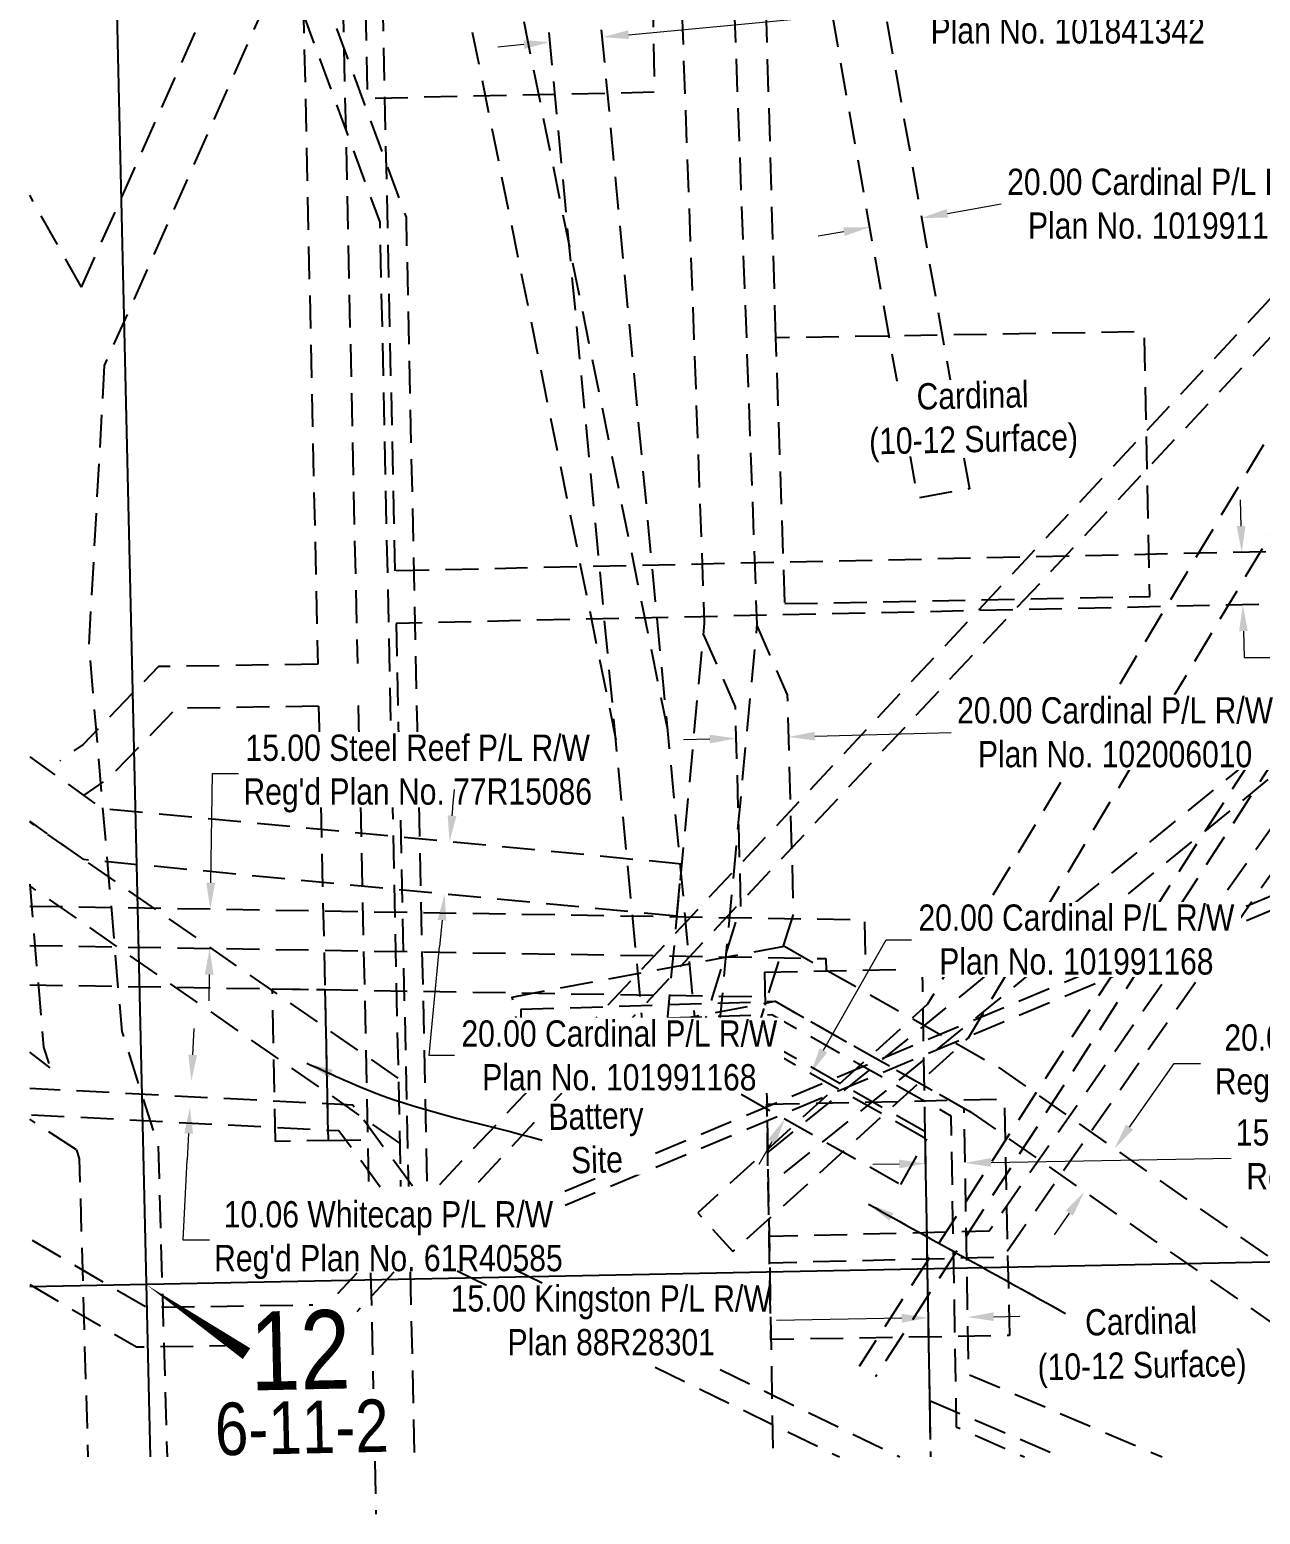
# Model space of a CAD drawing. Extents: x 618590 to 619878, y 5479492 to 5480458.
# Drawn here: x 618590 to 619059, y 5479492 to 5480057 of the extents above; entities that cross this region are included whole.
import ezdxf
from ezdxf.enums import TextEntityAlignment as Align

# ---------------------------------------------------------------- set-up
doc = ezdxf.new("R2010")
doc.units = 0
doc.header["$LTSCALE"] = 5
doc.header["$PDSIZE"] = 0.5
doc.linetypes.add('foc-ACCESSROAD', pattern=[3.75, 2.5, -1.25])
doc.layers.get('Defpoints').update_dxf_attribs({"color": 9})
for name, color, linetype in [('10', 1, 'Continuous'), ('F-AR', 190, 'foc-ACCESSROAD'), ('L-SECLBL', 7, 'Continuous'), ('R- OTHER', 7, 'Continuous')]:
    doc.layers.add(name, color=color, linetype=linetype)
doc.layers.add('F-AR-T', color=190, linetype='Continuous', lineweight=9)
doc.styles.add('80CG', font='ARIALN.TTF', dxfattribs={"height": 10})
doc.styles.add('80L', font='ARIALN.TTF', dxfattribs={"height": 10})
doc.styles.add('SIMPLEX', font='ARIALN.TTF')
doc.dimstyles.new('Compass 5 000', dxfattribs={"dimscale": 5, "dimtxt": 9, "dimasz": 2, "dimexe": 0.2, "dimexo": 0.0625, "dimgap": 0.5, "dimtad": 0, "dimtih": 1, "dimtoh": 1, "dimzin": 0, "dimdsep": 46, "dimtxsty": '80CG', "dimcen": 0.1, "dimse1": 1, "dimse2": 1, "dimclrd": 256, "dimclrt": 256, "dimaunit": 1, "dimadec": 4, "dimazin": 0, "dimtfac": 0.06, "dimtofl": 0, "dimtmove": 0, "dimatfit": 1, "dimfxl": 0.2, "dimtolj": 1, "dimtzin": 0, "dimlwd": -1, "dimarcsym": 0})

# ---------------------------------------------------------------- blocks, each defined once
blk = doc.blocks.new('*D392')
at = {"layer": 'Defpoints', "color": 0, "transparency": 16777216}
for p in [(618929.81, 5479985.79), (618933.54, 5479964.69), (618913.85, 5479961.22)]:
    blk.add_point(p, dxfattribs=at)
at = {"layer": 'F-AR-T', "transparency": 16777216}
for p, q in [((618939.66, 5479987.53), (618960.13, 5479991.14)), ((618900.27, 5479980.57), (618890.43, 5479978.83))]:
    blk.add_line(p, q, dxfattribs=at)
for points in [[(618939.37, 5479989.17), (618939.95, 5479985.89), (618929.81, 5479985.79)], [(618899.98, 5479982.21), (618900.56, 5479978.93), (618910.12, 5479982.31)]]:
    blk.add_solid(points, dxfattribs=at)
at = {"layer": 'F-AR-T', "transparency": 16777216, "insert": (619022.59, 5479991.14), "char_height": 10, "attachment_point": 5, "style": '80CG'}
blk.add_mtext('\\A1;20.00 Cardinal P/L R/W\\PPlan No. 101991168', dxfattribs=at)
blk = doc.blocks.new('*D394')
at = {"layer": 'Defpoints', "color": 0, "transparency": 16777216}
for p in [(619003.31, 5479631.47), (619010.06, 5479626.73), (618998.58, 5479610.36)]:
    blk.add_point(p, dxfattribs=at)
at = {"layer": 'F-AR-T', "transparency": 16777216}
for p, q in [((619009.05, 5479639.65), (619026.05, 5479663.92)), ((619026.05, 5479663.92), (619036.05, 5479663.92)), ((618986.09, 5479606.9), (618980.35, 5479598.71))]:
    blk.add_line(p, q, dxfattribs=at)
for points in [[(619007.68, 5479640.61), (619010.41, 5479638.7), (619003.31, 5479631.47)], [(618984.73, 5479607.86), (618987.46, 5479605.95), (618991.83, 5479615.09)]]:
    blk.add_solid(points, dxfattribs=at)
at = {"layer": 'F-AR-T', "transparency": 16777216, "insert": (619106.26, 5479663.92), "char_height": 10, "attachment_point": 5, "style": '80CG'}
blk.add_mtext("\\A1;20.00 Kingston P/L R/W \\P Reg'd Plan No. 97R70349", dxfattribs=at)
blk = doc.blocks.new('*D396')
at = {"layer": 'Defpoints', "color": 0, "transparency": 16777216}
for p in [(618808.25, 5480054.63), (618809.15, 5480045.12), (618789.24, 5480043.24)]:
    blk.add_point(p, dxfattribs=at)
at = {"layer": 'F-AR-T', "transparency": 16777216}
for p, q in [((618818.21, 5480055.57), (618923.04, 5480065.46)), ((618778.39, 5480051.81), (618768.43, 5480050.87))]:
    blk.add_line(p, q, dxfattribs=at)
for points in [[(618818.05, 5480057.23), (618818.36, 5480053.91), (618808.25, 5480054.63)], [(618778.23, 5480053.47), (618778.55, 5480050.15), (618788.34, 5480052.75)]]:
    blk.add_solid(points, dxfattribs=at)
at = {"layer": 'F-AR-T', "transparency": 16777216, "insert": (618985.5, 5480065.46), "char_height": 10, "attachment_point": 5, "style": '80CG'}
blk.add_mtext('\\A1;20.00 Cardinal P/L R/W\\PPlan No. 101841342', dxfattribs=at)
blk = doc.blocks.new('*D398')
at = {"layer": 'Defpoints', "color": 0, "transparency": 16777216}
for p in [(618898.59, 5479653.97), (618877.73, 5479642.79), (618888.75, 5479636.56)]:
    blk.add_point(p, dxfattribs=at)
at = {"layer": 'F-AR-T', "transparency": 16777216}
for p, q in [((618892.5, 5479668.9), (618916.32, 5479711.02)), ((618916.32, 5479711.02), (618926.32, 5479711.02)), ((618872.81, 5479634.09), (618867.89, 5479625.38))]:
    blk.add_line(p, q, dxfattribs=at)
for points in [[(618891.05, 5479669.72), (618893.95, 5479668.08), (618887.58, 5479660.2)], [(618871.36, 5479634.91), (618874.26, 5479633.27), (618877.73, 5479642.79)]]:
    blk.add_solid(points, dxfattribs=at)
at = {"layer": 'F-AR-T', "transparency": 16777216, "insert": (618988.78, 5479711.02), "char_height": 10, "attachment_point": 5, "style": '80CG', "bg_fill": 3, "box_fill_scale": 1.1, "bg_fill_color": 256, "bg_fill_true_color": 13158600, "bg_fill_transparency": 0}
blk.add_mtext('\\A1;20.00 Cardinal P/L R/W \\PPlan No. 101991168', dxfattribs=at)
blk = doc.blocks.new('*D403')
at = {"layer": 'Defpoints', "color": 0, "transparency": 16777216}
for p in [(618658.93, 5479722.71), (618669.56, 5479722.54), (618669.31, 5479707.54)]:
    blk.add_point(p, dxfattribs=at)
at = {"layer": 'F-AR-T', "transparency": 16777216}
for p, q in [((618659.09, 5479732.71), (618659.78, 5479774.26)), ((618659.78, 5479774.26), (618669.78, 5479774.26)), ((618658.52, 5479697.72), (618658.35, 5479687.72))]:
    blk.add_line(p, q, dxfattribs=at)
for points in [[(618657.43, 5479732.74), (618660.76, 5479732.68), (618658.93, 5479722.71)], [(618656.85, 5479697.75), (618660.18, 5479697.69), (618658.68, 5479707.72)]]:
    blk.add_solid(points, dxfattribs=at)
at = {"layer": 'F-AR-T', "transparency": 16777216, "insert": (618737.94, 5479774.26), "char_height": 10, "attachment_point": 5, "style": '80CG', "bg_fill": 3, "box_fill_scale": 1.1, "bg_fill_color": 256, "bg_fill_true_color": 13158600, "bg_fill_transparency": 0}
blk.add_mtext("\\A1;15.00 Steel Reef P/L R/W \\PReg'd Plan No. 77R15086", dxfattribs=at)
blk = doc.blocks.new('*D405')
at = {"layer": 'Defpoints', "color": 0, "transparency": 16777216}
for p in [(619051.75, 5479858.48), (619198.48, 5479861.69), (619198.92, 5479841.7)]:
    blk.add_point(p, dxfattribs=at)
at = {"layer": 'F-AR-T', "transparency": 16777216}
for p, q in [((619051.53, 5479868.48), (619051.31, 5479878.48)), ((619052.4, 5479828.5), (619052.62, 5479818.5)), ((619052.62, 5479818.5), (619062.62, 5479818.5))]:
    blk.add_line(p, q, dxfattribs=at)
for points in [[(619053.19, 5479868.52), (619049.86, 5479868.45), (619051.75, 5479858.48)], [(619054.07, 5479828.53), (619050.74, 5479828.46), (619052.18, 5479838.5)]]:
    blk.add_solid(points, dxfattribs=at)
at = {"layer": 'F-AR-T', "transparency": 16777216, "insert": (619113.28, 5479818.5), "char_height": 10, "attachment_point": 5, "style": '80CG', "bg_fill": 3, "box_fill_scale": 1.1, "bg_fill_color": 256, "bg_fill_true_color": 13158600, "bg_fill_transparency": 0}
blk.add_mtext('\\A1;20.00 Cardinal A/R', dxfattribs=at)
blk = doc.blocks.new('*D406')
at = {"layer": 'Defpoints', "color": 0, "transparency": 16777216}
for p in [(618879.14, 5479788.21), (618859.79, 5479764.39), (618879.78, 5479764.94)]:
    blk.add_point(p, dxfattribs=at)
at = {"layer": 'F-AR-T', "transparency": 16777216}
for p, q in [((618889.13, 5479788.49), (618941.06, 5479789.92)), ((618849.16, 5479787.38), (618839.16, 5479787.11))]:
    blk.add_line(p, q, dxfattribs=at)
for points in [[(618889.09, 5479790.15), (618889.18, 5479786.82), (618879.14, 5479788.21)], [(618849.11, 5479789.05), (618849.2, 5479785.72), (618859.15, 5479787.66)]]:
    blk.add_solid(points, dxfattribs=at)
at = {"layer": 'F-AR-T', "transparency": 16777216, "insert": (619003.52, 5479789.92), "char_height": 10, "attachment_point": 5, "style": '80CG', "bg_fill": 3, "box_fill_scale": 1.1, "bg_fill_color": 256, "bg_fill_true_color": 13158600, "bg_fill_transparency": 0}
blk.add_mtext('\\A1;20.00 Cardinal P/L R/W\\PPlan No. 102006010', dxfattribs=at)
blk = doc.blocks.new('*D408')
at = {"layer": 'Defpoints', "color": 0, "transparency": 16777216}
for p in [(618931.56, 5479609.98), (618946.55, 5479610.24), (618932.31, 5479567.06)]:
    blk.add_point(p, dxfattribs=at)
at = {"layer": 'F-AR-T', "transparency": 16777216}
for p, q in [((618922.31, 5479566.88), (618874.59, 5479566.05)), ((618957.3, 5479567.49), (618967.3, 5479567.67))]:
    blk.add_line(p, q, dxfattribs=at)
for points in [[(618957.27, 5479569.16), (618957.33, 5479565.83), (618947.3, 5479567.32)], [(618922.28, 5479568.55), (618922.34, 5479565.22), (618932.31, 5479567.06)]]:
    blk.add_solid(points, dxfattribs=at)
at = {"layer": 'F-AR-T', "transparency": 16777216, "insert": (618811.62, 5479566.05), "char_height": 10, "attachment_point": 5, "style": '80CG'}
blk.add_mtext('\\A1;15.00 Kingston P/L R/W \\PPlan 88R28301', dxfattribs=at)
blk = doc.blocks.new('*D385')
at = {"layer": 'Defpoints', "color": 0, "transparency": 16777216}
for p in [(618946.28, 5479626.05), (618931.57, 5479609.17), (618946.57, 5479609.43)]:
    blk.add_point(p, dxfattribs=at)
at = {"layer": 'F-AR-T', "transparency": 16777216}
for p, q in [((618921.28, 5479625.61), (618911.29, 5479625.44)), ((618956.27, 5479626.22), (619047.67, 5479627.81))]:
    blk.add_line(p, q, dxfattribs=at)
for points in [[(618921.26, 5479627.28), (618921.31, 5479623.95), (618931.28, 5479625.79)], [(618956.25, 5479627.89), (618956.3, 5479624.56), (618946.28, 5479626.05)]]:
    blk.add_solid(points, dxfattribs=at)
at = {"layer": 'F-AR-T', "transparency": 16777216, "insert": (619123.37, 5479627.81), "char_height": 10, "width": 805.5708, "attachment_point": 5, "style": '80CG'}
blk.add_mtext("\\A1;15.00 Cardinal Reef P/L R/W \\PReg'd Plan No. 01SE13763 ", dxfattribs=at)
blk = doc.blocks.new('*D410')
at = {"layer": 'Defpoints', "color": 0, "transparency": 16777216}
for p in [(618647.92, 5479758.04), (618750.06, 5479748.28), (618646.01, 5479738.14)]:
    blk.add_point(p, dxfattribs=at)
at = {"layer": 'F-AR-T', "transparency": 16777216}
for p, q in [((618751.01, 5479758.23), (618751.96, 5479768.18)), ((618747.21, 5479718.42), (618746.25, 5479708.46)), ((618742.28, 5479666.9), (618746.25, 5479708.46)), ((618752.28, 5479666.9), (618742.28, 5479666.9))]:
    blk.add_line(p, q, dxfattribs=at)
for points in [[(618749.35, 5479758.39), (618752.67, 5479758.07), (618750.06, 5479748.28)], [(618745.55, 5479718.58), (618748.86, 5479718.26), (618748.16, 5479728.37)]]:
    blk.add_solid(points, dxfattribs=at)
at = {"layer": 'F-AR-T', "transparency": 16777216, "insert": (618814.73, 5479666.9), "char_height": 10, "attachment_point": 5, "style": '80CG', "bg_fill": 3, "box_fill_scale": 1.1, "bg_fill_color": 256, "bg_fill_true_color": 13158600, "bg_fill_transparency": 0}
blk.add_mtext('\\A1;20.00 Cardinal P/L R/W \\PPlan No. 101991168', dxfattribs=at)
blk = doc.blocks.new('*D411')
at = {"layer": 'Defpoints', "color": 0, "transparency": 16777216}
for p in [(618654.27, 5479657.07), (618651.2, 5479647.16), (618653.75, 5479647.03)]:
    blk.add_point(p, dxfattribs=at)
at = {"layer": 'F-AR-T', "transparency": 16777216}
for p, q in [((618652.24, 5479667.19), (618652.76, 5479677.17)), ((618650.68, 5479637.17), (618650.16, 5479627.18)), ((618648.58, 5479596.63), (618650.16, 5479627.18)), ((618658.58, 5479596.63), (618648.58, 5479596.63))]:
    blk.add_line(p, q, dxfattribs=at)
for points in [[(618650.57, 5479667.27), (618653.9, 5479667.1), (618651.72, 5479657.2)], [(618649.02, 5479637.26), (618652.35, 5479637.09), (618651.2, 5479647.16)]]:
    blk.add_solid(points, dxfattribs=at)
at = {"layer": 'F-AR-T', "transparency": 16777216, "insert": (618726.78, 5479596.63), "char_height": 10, "attachment_point": 5, "style": '80CG'}
blk.add_mtext("\\A1;10.06 Whitecap P/L R/W \\P{\\A0;Reg'd Plan No. 61R40585} ", dxfattribs=at)

msp = doc.modelspace()

# ---------------------------------------------------------------- linework, layer by layer
at = {"layer": 'F-AR'}
for p, q in [((618692.693, 5480143.668), (618699.862, 5479815.873)), ((618707.775, 5480143.997), (618714.943, 5479816.203)), ((618722.851, 5480144.327), (618729.257, 5479851.431)), ((618729.694, 5479831.443), (618734.382, 5479617.084)), ((618700.211, 5479799.881), (618703.826, 5479634.601)), ((618715.293, 5479800.211), (618719.305, 5479616.754)), ((618590.159, 5479708.844), (618893.404, 5479703.859)), ((618773.896, 5479689.19), (618877.573, 5479708.546)), ((618877.573, 5479708.546), (618959.194, 5479662.38)), ((618590.159, 5479693.846), (618870.188, 5479689.243)), ((618777.565, 5479669.536), (618773.896, 5479689.19)), ((618777.565, 5479669.536), (618874.076, 5479687.554)), ((618874.076, 5479687.554), (618949.35, 5479644.977)), ((618959.194, 5479662.38), (619170.806, 5479514.083)), ((618947.719, 5479646.007), (619135.968, 5479514.083)), ((618720.017, 5479584.204), (618720.982, 5479540.054)), ((618735.093, 5479584.533), (618736.634, 5479514.083)), ((618721.584, 5479512.538), (618722.028, 5479492.254))]:
    msp.add_line(p, q, dxfattribs=at)
at = {"layer": 'F-AR', "flags": 128}
for points in [[(619055.188, 5480390.18), (619140.118, 5480022.913), (618760.019, 5479617.645)], [(619045.39, 5480387.915), (619129.11, 5480025.878), (618745.942, 5479617.337)], [(618824.399, 5479670.666), (618772.096, 5480224.946), (618787.746, 5480384.357)], [(618826.838, 5480382.848), (618847.063, 5479831.601), (618832.034, 5479671.237)], [(618846.819, 5480383.581), (618867.091, 5479831.032), (618852.175, 5479671.867)], [(618861.083, 5480383.642), (618874.199, 5479940.139)], [(618609.936, 5479959.396), (618669.704, 5480093.549), (618731.831, 5480094.906), (618719.71, 5480361.953), (618714.717, 5480361.726), (618713.877, 5480380.229)], [(618743.866, 5480380.925), (618744.676, 5480363.086), (618739.683, 5480362.859), (618751.825, 5480095.343), (618909.844, 5480098.795), (618948.034, 5479882.653), (618928.345, 5479879.174), (618893.139, 5480078.432), (618682.81, 5480073.837), (618618.547, 5479929.597)], [(618813.542, 5479786.922), (618751.246, 5480093.757), (618751.218, 5480381.557)], [(618833.136, 5479790.9), (618771.239, 5480095.767), (618771.211, 5480381.559)], [(618844.391, 5479671.624), (618792.182, 5480224.908), (618807.644, 5480382.403)], [(618590.159, 5480374.596), (618733.49, 5479986.133), (618741.494, 5479617.239)], [(618590.159, 5480345.555), (618723.476, 5479984.232), (618731.444, 5479617.02)], [(619421.323, 5480345.734), (618906.079, 5479548.512)], [(619421.617, 5480332.718), (618912.221, 5479544.543)], [(619368.17, 5480183.531), (619112.457, 5479824.22), (618955.557, 5479600.052), (618871.704, 5479597.979)], [(619363.69, 5480142.723), (619092.295, 5479953.104), (618932.089, 5479686.504), (618844.564, 5479607.07), (618858.001, 5479592.265), (618947.708, 5479673.68), (619107.238, 5479939.154), (619425.494, 5480161.515)], [(619359.287, 5480153.705), (619120.673, 5479818.421), (618960.883, 5479590.124), (618871.952, 5479587.925)], [(618716.592, 5480140.896), (618718.748, 5480031.371), (618828.296, 5480033.767), (618825.901, 5480143.281)], [(618871.22, 5479630.012), (618946.498, 5479690.896), (619427.275, 5480082.84)], [(618877.544, 5479622.193), (618952.837, 5479683.088), (619427.564, 5480070.1)], [(618609.936, 5479959.396), (618590.159, 5479994.491)], [(618618.547, 5479929.597), (618612.668, 5479823.269), (618625.205, 5479676.085), (618639.051, 5479632.777), (618642.482, 5479514.083)], [(619223.356, 5479836.605), (619222.796, 5479862.225), (618729.257, 5479851.431)], [(619202.908, 5479836.362), (619202.789, 5479841.789), (618729.694, 5479831.443)], [(618867.054, 5479830.644), (618878.698, 5479804.175), (618880.989, 5479721.019), (618865.789, 5479672.292)], [(618846.664, 5479827.344), (618858.82, 5479799.71), (618860.911, 5479723.796), (618844.639, 5479671.631)], [(618699.862, 5479815.873), (618639.158, 5479815.008), (618610.558, 5479785.388), (618601.589, 5479779.026)], [(618700.211, 5479799.881), (618646.041, 5479799.109), (618621.029, 5479773.205), (618610.843, 5479765.98)], [(618838.5, 5479739.817), (618617.958, 5479760.91), (618590.329, 5479780.599)], [(618793.924, 5479615.292), (619185.98, 5479779.146)], [(618794.042, 5479609.923), (619187.907, 5479774.534)], [(618836.596, 5479719.914), (618610.72, 5479741.517), (618590.159, 5479756.168)], [(618730.549, 5479658.273), (618590.159, 5479755.894)], [(618836.596, 5479719.914), (618838.5, 5479739.817)], [(618590.159, 5479732.094), (618595.437, 5479670.137), (618597.958, 5479662.252)], [(618731.085, 5479633.548), (618590.159, 5479731.541)], [(618590.159, 5479723.841), (618908.09, 5479718.615), (618908.496, 5479699.459)], [(618870.025, 5479698.643), (618929.993, 5479699.916), (618933.228, 5479514.083)], [(618893.404, 5479703.859), (618893.504, 5479699.141)], [(618870.025, 5479698.643), (618873.238, 5479514.083)], [(618683.837, 5479634.164), (618682.565, 5479692.327), (618702.571, 5479691.999), (618703.826, 5479634.601), (618683.837, 5479634.164)], [(618777.237, 5479684.527), (618874.076, 5479687.554), (618945.913, 5479646.922), (618947.678, 5479545.548), (619021.511, 5479514.083)], [(618777.237, 5479684.527), (618874.076, 5479687.554), (618945.913, 5479646.922), (618947.678, 5479545.548)], [(618777.237, 5479684.527), (618777.565, 5479669.536)], [(618777.393, 5479679.531), (618872.833, 5479682.514), (618940.965, 5479643.978), (618943.026, 5479525.619), (618968.98, 5479514.083)], [(618844.818, 5479661.409), (618854.661, 5479678.812)], [(618854.661, 5479678.812), (618931.773, 5479635.2)], [(618777.565, 5479669.536), (618870.348, 5479672.435)], [(618777.565, 5479669.536), (618870.348, 5479672.435)], [(618777.706, 5479669.539), (618870.348, 5479672.435), (618931.069, 5479638.09)], [(618597.958, 5479662.252), (618590.159, 5479668.141)], [(618844.818, 5479661.409), (618921.93, 5479617.797)], [(618735.976, 5479617.119), (618713.188, 5479647.99), (618590.159, 5479654.37)], [(618723.675, 5479616.85), (618707.92, 5479638.193), (618590.159, 5479644.3)], [(618607.948, 5479631.004), (618590.159, 5479642.659)], [(618931.069, 5479638.09), (618933.112, 5479520.734)], [(618931.069, 5479638.09), (618932.854, 5479535.565)], [(618607.948, 5479631.004), (618609.021, 5479627.648), (618612.304, 5479514.083)], [(618703.826, 5479634.601), (618718.907, 5479634.931)], [(618921.93, 5479617.797), (618931.773, 5479635.2)], [(618591.084, 5479596.591), (618634.77, 5479571.024), (618698.051, 5479572.053)], [(618714.759, 5479584.089), (618707.368, 5479576.208)], [(618728.836, 5479584.396), (618714.703, 5479569.328)], [(618752.926, 5479584.923), (618764.916, 5479579.093)], [(618774.924, 5479585.404), (618785.285, 5479580.366)], [(618590.159, 5479579.758), (618630.818, 5479555.962), (618670.62, 5479556.61)], [(618828.346, 5479548.247), (618898.6, 5479514.083)], [(618853.065, 5479547.405), (618921.587, 5479514.083)], [(618932.854, 5479535.565), (618983.262, 5479514.083)]]:
    msp.add_lwpolyline(points, dxfattribs=at)
for points in [[(618877.688, 5479838.949), (619016.733, 5479841.713), (619014.726, 5479942.46), (618874.199, 5479940.139)], [(618870.9, 5479648.359), (618961.306, 5479650.336), (618963.274, 5479560.333), (618872.46, 5479558.752)]]:
    msp.add_lwpolyline(points, close=True, dxfattribs=at)
at = {"layer": 'L-SECLBL', "flags": 128}
msp.add_lwpolyline([(618634.554, 5479579.697, 0, 4.998, 0), (618672.75, 5479553.413, 0, 0, 0)], format="xyseb", dxfattribs=at)
at = {"layer": 'R- OTHER', "flags": 128}
for points in [[(618615.965, 5480382.614), (618636.073, 5479514.083)], [(619438.304, 5479595.742), (618590.159, 5479578.811)]]:
    msp.add_lwpolyline(points, dxfattribs=at)

# ---------------------------------------------------------------- texts
at = {"layer": '10', "color": 2, "style": 'SIMPLEX'}
msp.add_text('12', height=29.9905, rotation=1.2528, dxfattribs=at).set_placement((618693.128, 5479555.004), align=Align.MIDDLE)
at = {"layer": '10', "color": 5, "style": '80L'}
msp.add_text('6-11-2', height=19.9936, rotation=1.2528, dxfattribs=at).set_placement((618693.776, 5479525.372), align=Align.MIDDLE_CENTER)

# ---------------------------------------------------------------- dimensions: what is measured, and where the dimension line sits
at = {"layer": 'F-AR-T'}
dim = msp.add_linear_dim(base=(618808.25, 5480054.629), p1=(618789.242, 5480043.241), p2=(618809.147, 5480045.119), angle=5.39065, text='20.00 Cardinal P/L R/W\\PPlan No. 101841342', dimstyle='Compass 5 000', dxfattribs=at)
dim.commit()
dim.dimension.update_dxf_attribs({"geometry": '*D396', "text_midpoint": (618985.5, 5480065.462), "dimtype": 161})
at = {"layer": 'F-AR-T', "color": 6}
for base, p1, p2, angle, text, picture, middle in [((618929.811, 5479985.787), (618913.849, 5479961.216), (618933.538, 5479964.694), 10.02004, '20.00 Cardinal P/L R/W\\PPlan No. 101991168', '*D392', (619022.585, 5479991.144)), ((619003.307, 5479631.466), (618998.584, 5479610.361), (619010.059, 5479626.734), 54.97738, "20.00 Kingston P/L R/W \\P Reg'd Plan No. 97R70349", '*D394', (619106.26, 5479663.922)), ((618932.306, 5479567.057), (618946.551, 5479610.238), (618931.558, 5479609.977), 180.99749, '15.00 Kingston P/L R/W \\PPlan 88R28301', '*D408', (618811.622, 5479566.052))]:
    dim = msp.add_linear_dim(base=base, p1=p1, p2=p2, angle=angle, text=text, dimstyle='Compass 5 000', dxfattribs=at)
    dim.commit()
    dim.dimension.update_dxf_attribs({"geometry": picture, "text_midpoint": middle, "dimtype": 161})

# ---------------------------------------------------------------- next in the draw order: texts
at = {"layer": 'F-AR-T', "char_height": 9.99665, "attachment_point": 5, "rotation": 1.2528, "style": '80L', "bg_fill": 3, "box_fill_scale": 1.1, "bg_fill_color": 256, "bg_fill_transparency": 0}
for insert in [(618949.462, 5479908.434), (619013.633, 5479555.913)]:
    msp.add_mtext_dynamic_manual_height_columns('Cardinal\\P(10-12 Surface)', width=81.43689, gutter_width=44.985, heights=[0], dxfattribs=dict(at, insert=insert))

# ---------------------------------------------------------------- next in the draw order: dimensions: what is measured, and where the dimension line sits
at = {"layer": 'F-AR-T', "color": 6}
for base, p1, p2, angle, text, picture, middle in [((619051.747, 5479858.484), (619198.918, 5479841.704), (619198.48, 5479861.693), 91.2528, '20.00 Cardinal A/R', '*D405', (619113.276, 5479818.5)), ((618658.929, 5479722.71), (618669.312, 5479707.543), (618669.558, 5479722.536), 89.05826, "15.00 Steel Reef P/L R/W \\PReg'd Plan No. 77R15086", '*D403', (618737.938, 5479774.26)), ((618877.734, 5479642.793), (618898.59, 5479653.967), (618888.748, 5479636.564), 240.50856, '20.00 Cardinal P/L R/W \\PPlan No. 101991168', '*D398', (618988.775, 5479711.015))]:
    dim = msp.add_linear_dim(base=base, p1=p1, p2=p2, angle=angle, text=text, dimstyle='Compass 5 000', override={"dimtfill": 1}, dxfattribs=at)
    dim.commit()
    dim.dimension.update_dxf_attribs({"geometry": picture, "text_midpoint": middle, "dimtype": 161})

# ---------------------------------------------------------------- next in the draw order: dimensions: what is measured, and where the dimension line sits
dim = msp.add_linear_dim(base=(618879.138, 5479788.211), p1=(618859.793, 5479764.393), p2=(618879.779, 5479764.944), angle=1.57839, text='20.00 Cardinal P/L R/W\\PPlan No. 102006010', dimstyle='Compass 5 000', override={"dimtfill": 1}, dxfattribs=at)
dim.commit()
dim.dimension.update_dxf_attribs({"geometry": '*D406', "text_midpoint": (619003.52, 5479789.917), "dimtype": 161})
dim = msp.add_linear_dim(base=(618946.276, 5479626.048), p1=(618931.573, 5479609.166), p2=(618946.566, 5479609.427), angle=0.99749, text="15.00 Cardinal Reef P/L R/W \\PReg'd Plan No. 01SE13763 ", dimstyle='Compass 5 000', dxfattribs=at)
dim.commit()
dim.dimension.update_dxf_attribs({"geometry": '*D385', "text_midpoint": (619123.366, 5479627.814), "dimtype": 161})

# ---------------------------------------------------------------- next in the draw order: leaders
at = {"layer": 'F-AR-T', "color": 6, "path_type": 1}
msp.add_leader([(618909.625, 5479610.299), (618984.651, 5479568.732)], dimstyle='Compass 5 000', override={"dimgap": 0.5, "dimtad": 0}, dxfattribs=at)

# ---------------------------------------------------------------- next in the draw order: dimensions: what is measured, and where the dimension line sits
at = {"layer": 'F-AR-T', "color": 6}
dim = msp.add_linear_dim(base=(618750.061, 5479748.275), p1=(618646.013, 5479738.142), p2=(618647.916, 5479758.044), angle=84.53676, text='20.00 Cardinal P/L R/W \\PPlan No. 101991168', dimstyle='Compass 5 000', override={"dimtmove": 1, "dimtfill": 1}, dxfattribs=at)
dim.commit()
dim.dimension.update_dxf_attribs({"geometry": '*D410', "text_midpoint": (618756.134, 5479666.896), "dimtype": 161})

# ---------------------------------------------------------------- next in the draw order: texts
at = {"layer": 'F-AR-T', "insert": (618806.011, 5479635.501), "char_height": 9.9967, "attachment_point": 5, "rotation": 1.2528, "style": '80L', "bg_fill": 3, "box_fill_scale": 1.1, "bg_fill_color": 256, "bg_fill_transparency": 0}
msp.add_mtext_dynamic_manual_height_columns('Battery \\PSite', width=41.48818, gutter_width=44.985, heights=[0], dxfattribs=at)

# ---------------------------------------------------------------- next in the draw order: dimensions: what is measured, and where the dimension line sits
at = {"layer": 'F-AR-T', "color": 6}
dim = msp.add_linear_dim(base=(618651.199, 5479647.158), p1=(618654.267, 5479657.069), p2=(618653.746, 5479647.026), angle=267.03159, text="10.06 Whitecap P/L R/W \\P{\\A0;Reg'd Plan No. 61R40585} ", dimstyle='Compass 5 000', override={"dimtmove": 1}, dxfattribs=at)
dim.commit()
dim.dimension.update_dxf_attribs({"geometry": '*D411', "text_midpoint": (618655.907, 5479596.632), "dimtype": 161})

# ---------------------------------------------------------------- next in the draw order: leaders
at = {"layer": 'F-AR-T', "color": 6, "path_type": 1}
msp.add_leader([(618695.723, 5479663.989), (618720.759, 5479653.08), (618785.28, 5479634.643)], dimstyle='Compass 5 000', override={"dimtfill": 1}, dxfattribs=at)

doc.saveas('drawing.dxf')
